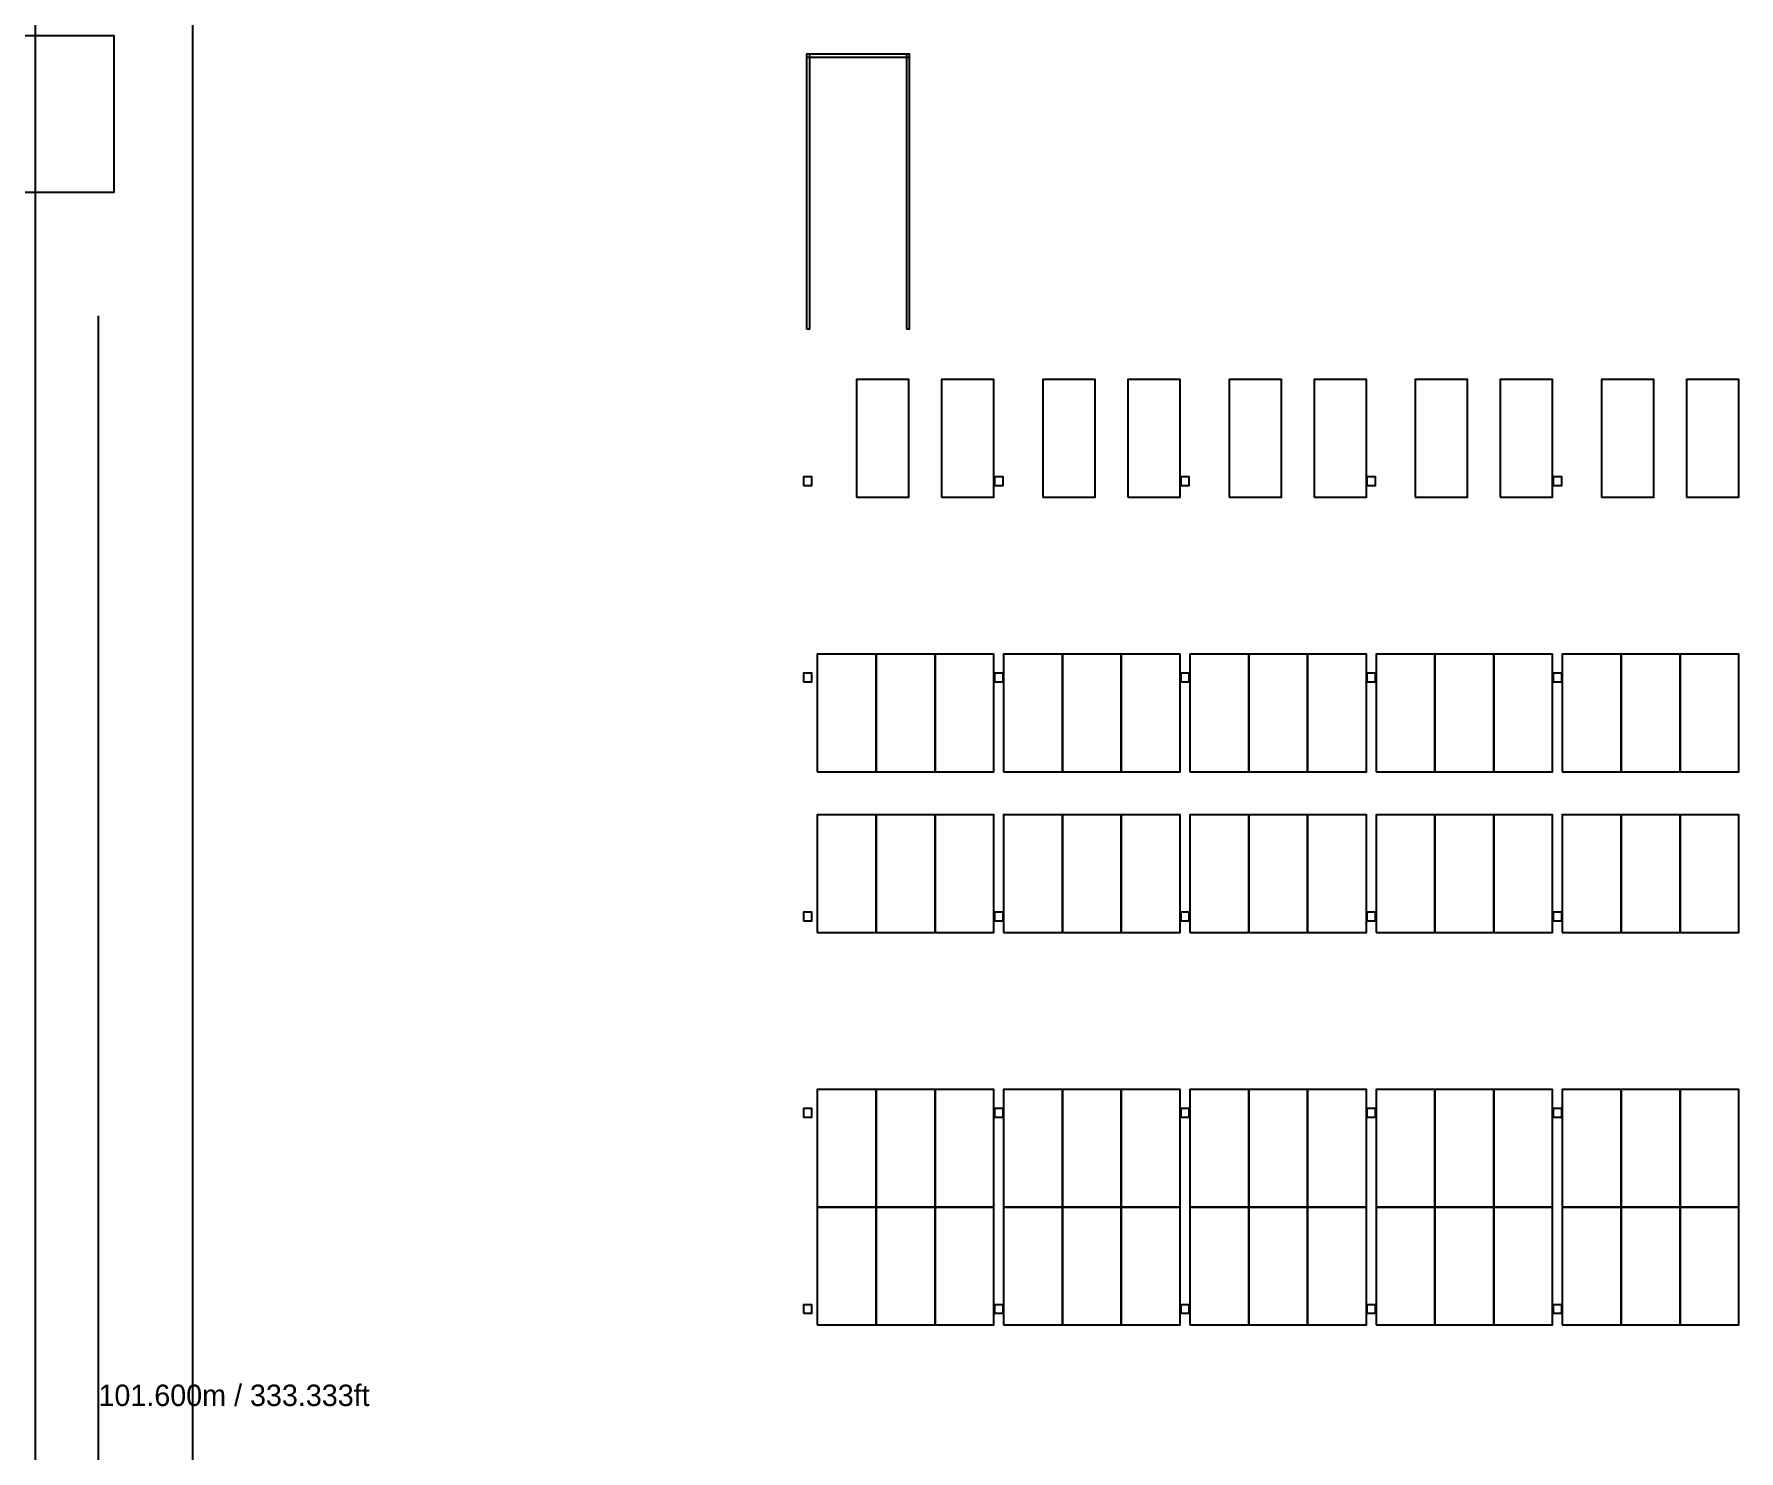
# Model space of a CAD drawing. Header units: metres. Extents: x 0 to 360, y -12 to 510.
# Drawn here: x 207 to 286.4, y 78.7 to 144.7 of the extents above; entities that cross this region are included whole.
import ezdxf

# ---------------------------------------------------------------- set-up
doc = ezdxf.new("R2010")
doc.units = ezdxf.units.M
for name, color, linetype in [('DIMENSIONS', 7, 'CONTINUOUS'), ('IFCCOLUMN', 7, 'CONTINUOUS'), ('IFCWALL', 7, 'CONTINUOUS'), ('PARKING_L1', 7, 'CONTINUOUS'), ('PARKING_L1_ADA', 7, 'CONTINUOUS'), ('PARKING_L2', 7, 'CONTINUOUS'), ('PARKING_L3', 7, 'CONTINUOUS'), ('PARKING_L4', 7, 'CONTINUOUS'), ('PARKING_L5', 7, 'CONTINUOUS'), ('SITE_ROADS', 7, 'CONTINUOUS')]:
    doc.layers.add(name, color=color, linetype=linetype)

msp = doc.modelspace()

# ---------------------------------------------------------------- linework, layer by layer
at = {"layer": 'DIMENSIONS'}
msp.add_lwpolyline([(210, 30), (210, 131.6)], dxfattribs=at)
at = {"layer": 'IFCCOLUMN'}
for points in [[(242.85, 123.696), (243.25, 123.696), (243.25, 124.096), (242.85, 124.096)], [(242.85, 123.696), (243.25, 123.696), (243.25, 124.096), (242.85, 124.096)], [(242.85, 123.696), (243.25, 123.696), (243.25, 124.096), (242.85, 124.096)], [(242.85, 123.696), (243.25, 123.696), (243.25, 124.096), (242.85, 124.096)], [(251.7546, 123.696), (252.1546, 123.696), (252.1546, 124.096), (251.7546, 124.096)], [(251.7546, 123.696), (252.1546, 123.696), (252.1546, 124.096), (251.7546, 124.096)], [(251.7546, 123.696), (252.1546, 123.696), (252.1546, 124.096), (251.7546, 124.096)], [(251.7546, 123.696), (252.1546, 123.696), (252.1546, 124.096), (251.7546, 124.096)], [(260.4342, 123.696), (260.8342, 123.696), (260.8342, 124.096), (260.4342, 124.096)], [(260.4342, 123.696), (260.8342, 123.696), (260.8342, 124.096), (260.4342, 124.096)], [(260.4342, 123.696), (260.8342, 123.696), (260.8342, 124.096), (260.4342, 124.096)], [(260.4342, 123.696), (260.8342, 123.696), (260.8342, 124.096), (260.4342, 124.096)], [(269.1138, 123.696), (269.5138, 123.696), (269.5138, 124.096), (269.1138, 124.096)], [(269.1138, 123.696), (269.5138, 123.696), (269.5138, 124.096), (269.1138, 124.096)], [(269.1138, 123.696), (269.5138, 123.696), (269.5138, 124.096), (269.1138, 124.096)], [(269.1138, 123.696), (269.5138, 123.696), (269.5138, 124.096), (269.1138, 124.096)], [(277.7934, 123.696), (278.1934, 123.696), (278.1934, 124.096), (277.7934, 124.096)], [(277.7934, 123.696), (278.1934, 123.696), (278.1934, 124.096), (277.7934, 124.096)], [(277.7934, 123.696), (278.1934, 123.696), (278.1934, 124.096), (277.7934, 124.096)], [(277.7934, 123.696), (278.1934, 123.696), (278.1934, 124.096), (277.7934, 124.096)], [(242.85, 114.552), (243.25, 114.552), (243.25, 114.952), (242.85, 114.952)], [(242.85, 114.552), (243.25, 114.552), (243.25, 114.952), (242.85, 114.952)], [(242.85, 114.552), (243.25, 114.552), (243.25, 114.952), (242.85, 114.952)], [(242.85, 114.552), (243.25, 114.552), (243.25, 114.952), (242.85, 114.952)], [(251.7546, 114.552), (252.1546, 114.552), (252.1546, 114.952), (251.7546, 114.952)], [(251.7546, 114.552), (252.1546, 114.552), (252.1546, 114.952), (251.7546, 114.952)], [(251.7546, 114.552), (252.1546, 114.552), (252.1546, 114.952), (251.7546, 114.952)], [(251.7546, 114.552), (252.1546, 114.552), (252.1546, 114.952), (251.7546, 114.952)], [(260.4342, 114.552), (260.8342, 114.552), (260.8342, 114.952), (260.4342, 114.952)], [(260.4342, 114.552), (260.8342, 114.552), (260.8342, 114.952), (260.4342, 114.952)], [(260.4342, 114.552), (260.8342, 114.552), (260.8342, 114.952), (260.4342, 114.952)], [(260.4342, 114.552), (260.8342, 114.552), (260.8342, 114.952), (260.4342, 114.952)], [(269.1138, 114.552), (269.5138, 114.552), (269.5138, 114.952), (269.1138, 114.952)], [(269.1138, 114.552), (269.5138, 114.552), (269.5138, 114.952), (269.1138, 114.952)], [(269.1138, 114.552), (269.5138, 114.552), (269.5138, 114.952), (269.1138, 114.952)], [(269.1138, 114.552), (269.5138, 114.552), (269.5138, 114.952), (269.1138, 114.952)], [(277.7934, 114.552), (278.1934, 114.552), (278.1934, 114.952), (277.7934, 114.952)], [(277.7934, 114.552), (278.1934, 114.552), (278.1934, 114.952), (277.7934, 114.952)], [(277.7934, 114.552), (278.1934, 114.552), (278.1934, 114.952), (277.7934, 114.952)], [(277.7934, 114.552), (278.1934, 114.552), (278.1934, 114.952), (277.7934, 114.952)], [(242.85, 103.408), (243.25, 103.408), (243.25, 103.808), (242.85, 103.808)], [(242.85, 103.408), (243.25, 103.408), (243.25, 103.808), (242.85, 103.808)], [(242.85, 103.408), (243.25, 103.408), (243.25, 103.808), (242.85, 103.808)], [(242.85, 103.408), (243.25, 103.408), (243.25, 103.808), (242.85, 103.808)], [(251.7546, 103.408), (252.1546, 103.408), (252.1546, 103.808), (251.7546, 103.808)], [(251.7546, 103.408), (252.1546, 103.408), (252.1546, 103.808), (251.7546, 103.808)], [(251.7546, 103.408), (252.1546, 103.408), (252.1546, 103.808), (251.7546, 103.808)], [(251.7546, 103.408), (252.1546, 103.408), (252.1546, 103.808), (251.7546, 103.808)], [(260.4342, 103.408), (260.8342, 103.408), (260.8342, 103.808), (260.4342, 103.808)], [(260.4342, 103.408), (260.8342, 103.408), (260.8342, 103.808), (260.4342, 103.808)], [(260.4342, 103.408), (260.8342, 103.408), (260.8342, 103.808), (260.4342, 103.808)], [(260.4342, 103.408), (260.8342, 103.408), (260.8342, 103.808), (260.4342, 103.808)], [(269.1138, 103.408), (269.5138, 103.408), (269.5138, 103.808), (269.1138, 103.808)], [(269.1138, 103.408), (269.5138, 103.408), (269.5138, 103.808), (269.1138, 103.808)], [(269.1138, 103.408), (269.5138, 103.408), (269.5138, 103.808), (269.1138, 103.808)], [(269.1138, 103.408), (269.5138, 103.408), (269.5138, 103.808), (269.1138, 103.808)], [(277.7934, 103.408), (278.1934, 103.408), (278.1934, 103.808), (277.7934, 103.808)], [(277.7934, 103.408), (278.1934, 103.408), (278.1934, 103.808), (277.7934, 103.808)], [(277.7934, 103.408), (278.1934, 103.408), (278.1934, 103.808), (277.7934, 103.808)], [(277.7934, 103.408), (278.1934, 103.408), (278.1934, 103.808), (277.7934, 103.808)], [(242.85, 94.264), (243.25, 94.264), (243.25, 94.664), (242.85, 94.664)], [(242.85, 94.264), (243.25, 94.264), (243.25, 94.664), (242.85, 94.664)], [(242.85, 94.264), (243.25, 94.264), (243.25, 94.664), (242.85, 94.664)], [(242.85, 94.264), (243.25, 94.264), (243.25, 94.664), (242.85, 94.664)], [(251.7546, 94.264), (252.1546, 94.264), (252.1546, 94.664), (251.7546, 94.664)], [(251.7546, 94.264), (252.1546, 94.264), (252.1546, 94.664), (251.7546, 94.664)], [(251.7546, 94.264), (252.1546, 94.264), (252.1546, 94.664), (251.7546, 94.664)], [(251.7546, 94.264), (252.1546, 94.264), (252.1546, 94.664), (251.7546, 94.664)], [(260.4342, 94.264), (260.8342, 94.264), (260.8342, 94.664), (260.4342, 94.664)], [(260.4342, 94.264), (260.8342, 94.264), (260.8342, 94.664), (260.4342, 94.664)], [(260.4342, 94.264), (260.8342, 94.264), (260.8342, 94.664), (260.4342, 94.664)], [(260.4342, 94.264), (260.8342, 94.264), (260.8342, 94.664), (260.4342, 94.664)], [(269.1138, 94.264), (269.5138, 94.264), (269.5138, 94.664), (269.1138, 94.664)], [(269.1138, 94.264), (269.5138, 94.264), (269.5138, 94.664), (269.1138, 94.664)], [(269.1138, 94.264), (269.5138, 94.264), (269.5138, 94.664), (269.1138, 94.664)], [(269.1138, 94.264), (269.5138, 94.264), (269.5138, 94.664), (269.1138, 94.664)], [(277.7934, 94.264), (278.1934, 94.264), (278.1934, 94.664), (277.7934, 94.664)], [(277.7934, 94.264), (278.1934, 94.264), (278.1934, 94.664), (277.7934, 94.664)], [(277.7934, 94.264), (278.1934, 94.264), (278.1934, 94.664), (277.7934, 94.664)], [(277.7934, 94.264), (278.1934, 94.264), (278.1934, 94.664), (277.7934, 94.664)], [(242.85, 85.12), (243.25, 85.12), (243.25, 85.52), (242.85, 85.52)], [(242.85, 85.12), (243.25, 85.12), (243.25, 85.52), (242.85, 85.52)], [(242.85, 85.12), (243.25, 85.12), (243.25, 85.52), (242.85, 85.52)], [(242.85, 85.12), (243.25, 85.12), (243.25, 85.52), (242.85, 85.52)], [(251.7546, 85.12), (252.1546, 85.12), (252.1546, 85.52), (251.7546, 85.52)], [(251.7546, 85.12), (252.1546, 85.12), (252.1546, 85.52), (251.7546, 85.52)], [(251.7546, 85.12), (252.1546, 85.12), (252.1546, 85.52), (251.7546, 85.52)], [(251.7546, 85.12), (252.1546, 85.12), (252.1546, 85.52), (251.7546, 85.52)], [(260.4342, 85.12), (260.8342, 85.12), (260.8342, 85.52), (260.4342, 85.52)], [(260.4342, 85.12), (260.8342, 85.12), (260.8342, 85.52), (260.4342, 85.52)], [(260.4342, 85.12), (260.8342, 85.12), (260.8342, 85.52), (260.4342, 85.52)], [(260.4342, 85.12), (260.8342, 85.12), (260.8342, 85.52), (260.4342, 85.52)], [(269.1138, 85.12), (269.5138, 85.12), (269.5138, 85.52), (269.1138, 85.52)], [(269.1138, 85.12), (269.5138, 85.12), (269.5138, 85.52), (269.1138, 85.52)], [(269.1138, 85.12), (269.5138, 85.12), (269.5138, 85.52), (269.1138, 85.52)], [(269.1138, 85.12), (269.5138, 85.12), (269.5138, 85.52), (269.1138, 85.52)], [(277.7934, 85.12), (278.1934, 85.12), (278.1934, 85.52), (277.7934, 85.52)], [(277.7934, 85.12), (278.1934, 85.12), (278.1934, 85.52), (277.7934, 85.52)], [(277.7934, 85.12), (278.1934, 85.12), (278.1934, 85.52), (277.7934, 85.52)], [(277.7934, 85.12), (278.1934, 85.12), (278.1934, 85.52), (277.7934, 85.52)]]:
    msp.add_lwpolyline(points, close=True, dxfattribs=at)
at = {"layer": 'IFCWALL'}
for points in [[(243, 131), (243.15, 131), (243.15, 143.8), (243, 143.8)], [(243, 143.65), (247.8, 143.65), (247.8, 143.8), (243, 143.8)], [(247.65, 131), (247.8, 131), (247.8, 143.8), (247.65, 143.8)]]:
    msp.add_lwpolyline(points, close=True, dxfattribs=at)
at = {"layer": 'PARKING_L1'}
for points in [[(252.1796, 110.352), (254.9228, 110.352), (254.9228, 115.8384), (252.1796, 115.8384)], [(260.8592, 110.352), (263.6024, 110.352), (263.6024, 115.8384), (260.8592, 115.8384)], [(263.6024, 110.352), (266.3456, 110.352), (266.3456, 115.8384), (263.6024, 115.8384)], [(266.3456, 110.352), (269.0888, 110.352), (269.0888, 115.8384), (266.3456, 115.8384)], [(269.5388, 110.352), (272.282, 110.352), (272.282, 115.8384), (269.5388, 115.8384)], [(272.282, 110.352), (275.0252, 110.352), (275.0252, 115.8384), (272.282, 115.8384)], [(275.0252, 110.352), (277.7684, 110.352), (277.7684, 115.8384), (275.0252, 115.8384)], [(278.2184, 110.352), (280.9616, 110.352), (280.9616, 115.8384), (278.2184, 115.8384)], [(280.9616, 110.352), (283.7048, 110.352), (283.7048, 115.8384), (280.9616, 115.8384)], [(283.7048, 110.352), (286.448, 110.352), (286.448, 115.8384), (283.7048, 115.8384)], [(243.5, 102.8656), (246.2432, 102.8656), (246.2432, 108.352), (243.5, 108.352)], [(246.2432, 102.8656), (248.9864, 102.8656), (248.9864, 108.352), (246.2432, 108.352)], [(248.9864, 102.8656), (251.7296, 102.8656), (251.7296, 108.352), (248.9864, 108.352)], [(252.1796, 102.8656), (254.9228, 102.8656), (254.9228, 108.352), (252.1796, 108.352)], [(254.9228, 102.8656), (257.666, 102.8656), (257.666, 108.352), (254.9228, 108.352)], [(257.666, 102.8656), (260.4092, 102.8656), (260.4092, 108.352), (257.666, 108.352)], [(260.8592, 102.8656), (263.6024, 102.8656), (263.6024, 108.352), (260.8592, 108.352)], [(263.6024, 102.8656), (266.3456, 102.8656), (266.3456, 108.352), (263.6024, 108.352)], [(266.3456, 102.8656), (269.0888, 102.8656), (269.0888, 108.352), (266.3456, 108.352)], [(269.5388, 102.8656), (272.282, 102.8656), (272.282, 108.352), (269.5388, 108.352)], [(272.282, 102.8656), (275.0252, 102.8656), (275.0252, 108.352), (272.282, 108.352)], [(275.0252, 102.8656), (277.7684, 102.8656), (277.7684, 108.352), (275.0252, 108.352)], [(278.2184, 102.8656), (280.9616, 102.8656), (280.9616, 108.352), (278.2184, 108.352)], [(280.9616, 102.8656), (283.7048, 102.8656), (283.7048, 108.352), (280.9616, 108.352)], [(283.7048, 102.8656), (286.448, 102.8656), (286.448, 108.352), (283.7048, 108.352)], [(243.5, 90.064), (246.2432, 90.064), (246.2432, 95.5504), (243.5, 95.5504)], [(246.2432, 90.064), (248.9864, 90.064), (248.9864, 95.5504), (246.2432, 95.5504)], [(248.9864, 90.064), (251.7296, 90.064), (251.7296, 95.5504), (248.9864, 95.5504)], [(252.1796, 90.064), (254.9228, 90.064), (254.9228, 95.5504), (252.1796, 95.5504)], [(254.9228, 90.064), (257.666, 90.064), (257.666, 95.5504), (254.9228, 95.5504)], [(257.666, 90.064), (260.4092, 90.064), (260.4092, 95.5504), (257.666, 95.5504)], [(260.8592, 90.064), (263.6024, 90.064), (263.6024, 95.5504), (260.8592, 95.5504)], [(263.6024, 90.064), (266.3456, 90.064), (266.3456, 95.5504), (263.6024, 95.5504)], [(266.3456, 90.064), (269.0888, 90.064), (269.0888, 95.5504), (266.3456, 95.5504)], [(269.5388, 90.064), (272.282, 90.064), (272.282, 95.5504), (269.5388, 95.5504)], [(272.282, 90.064), (275.0252, 90.064), (275.0252, 95.5504), (272.282, 95.5504)], [(275.0252, 90.064), (277.7684, 90.064), (277.7684, 95.5504), (275.0252, 95.5504)], [(278.2184, 90.064), (280.9616, 90.064), (280.9616, 95.5504), (278.2184, 95.5504)], [(280.9616, 90.064), (283.7048, 90.064), (283.7048, 95.5504), (280.9616, 95.5504)], [(283.7048, 90.064), (286.448, 90.064), (286.448, 95.5504), (283.7048, 95.5504)], [(243.5, 84.5776), (246.2432, 84.5776), (246.2432, 90.064), (243.5, 90.064)], [(246.2432, 84.5776), (248.9864, 84.5776), (248.9864, 90.064), (246.2432, 90.064)], [(248.9864, 84.5776), (251.7296, 84.5776), (251.7296, 90.064), (248.9864, 90.064)], [(252.1796, 84.5776), (254.9228, 84.5776), (254.9228, 90.064), (252.1796, 90.064)], [(254.9228, 84.5776), (257.666, 84.5776), (257.666, 90.064), (254.9228, 90.064)], [(257.666, 84.5776), (260.4092, 84.5776), (260.4092, 90.064), (257.666, 90.064)], [(260.8592, 84.5776), (263.6024, 84.5776), (263.6024, 90.064), (260.8592, 90.064)], [(263.6024, 84.5776), (266.3456, 84.5776), (266.3456, 90.064), (263.6024, 90.064)], [(266.3456, 84.5776), (269.0888, 84.5776), (269.0888, 90.064), (266.3456, 90.064)], [(269.5388, 84.5776), (272.282, 84.5776), (272.282, 90.064), (269.5388, 90.064)], [(272.282, 84.5776), (275.0252, 84.5776), (275.0252, 90.064), (272.282, 90.064)], [(275.0252, 84.5776), (277.7684, 84.5776), (277.7684, 90.064), (275.0252, 90.064)], [(278.2184, 84.5776), (280.9616, 84.5776), (280.9616, 90.064), (278.2184, 90.064)], [(280.9616, 84.5776), (283.7048, 84.5776), (283.7048, 90.064), (280.9616, 90.064)], [(283.7048, 84.5776), (286.448, 84.5776), (286.448, 90.064), (283.7048, 90.064)]]:
    msp.add_lwpolyline(points, close=True, dxfattribs=at)
at = {"layer": 'PARKING_L1_ADA'}
for points in [[(245.3288, 123.1536), (247.7672, 123.1536), (247.7672, 128.64), (245.3288, 128.64)], [(249.2912, 123.1536), (251.7296, 123.1536), (251.7296, 128.64), (249.2912, 128.64)], [(254.0084, 123.1536), (256.4468, 123.1536), (256.4468, 128.64), (254.0084, 128.64)], [(257.9708, 123.1536), (260.4092, 123.1536), (260.4092, 128.64), (257.9708, 128.64)], [(262.688, 123.1536), (265.1264, 123.1536), (265.1264, 128.64), (262.688, 128.64)], [(266.6504, 123.1536), (269.0888, 123.1536), (269.0888, 128.64), (266.6504, 128.64)], [(271.3676, 123.1536), (273.806, 123.1536), (273.806, 128.64), (271.3676, 128.64)], [(275.33, 123.1536), (277.7684, 123.1536), (277.7684, 128.64), (275.33, 128.64)], [(280.0472, 123.1536), (282.4856, 123.1536), (282.4856, 128.64), (280.0472, 128.64)], [(284.0096, 123.1536), (286.448, 123.1536), (286.448, 128.64), (284.0096, 128.64)]]:
    msp.add_lwpolyline(points, close=True, dxfattribs=at)
at = {"layer": 'PARKING_L2'}
for points in [[(243.5, 110.352), (246.2432, 110.352), (246.2432, 115.8384), (243.5, 115.8384)], [(246.2432, 110.352), (248.9864, 110.352), (248.9864, 115.8384), (246.2432, 115.8384)], [(248.9864, 110.352), (251.7296, 110.352), (251.7296, 115.8384), (248.9864, 115.8384)], [(252.1796, 110.352), (254.9228, 110.352), (254.9228, 115.8384), (252.1796, 115.8384)], [(254.9228, 110.352), (257.666, 110.352), (257.666, 115.8384), (254.9228, 115.8384)], [(257.666, 110.352), (260.4092, 110.352), (260.4092, 115.8384), (257.666, 115.8384)], [(260.8592, 110.352), (263.6024, 110.352), (263.6024, 115.8384), (260.8592, 115.8384)], [(263.6024, 110.352), (266.3456, 110.352), (266.3456, 115.8384), (263.6024, 115.8384)], [(266.3456, 110.352), (269.0888, 110.352), (269.0888, 115.8384), (266.3456, 115.8384)], [(269.5388, 110.352), (272.282, 110.352), (272.282, 115.8384), (269.5388, 115.8384)], [(272.282, 110.352), (275.0252, 110.352), (275.0252, 115.8384), (272.282, 115.8384)], [(275.0252, 110.352), (277.7684, 110.352), (277.7684, 115.8384), (275.0252, 115.8384)], [(278.2184, 110.352), (280.9616, 110.352), (280.9616, 115.8384), (278.2184, 115.8384)], [(280.9616, 110.352), (283.7048, 110.352), (283.7048, 115.8384), (280.9616, 115.8384)], [(283.7048, 110.352), (286.448, 110.352), (286.448, 115.8384), (283.7048, 115.8384)], [(243.5, 102.8656), (246.2432, 102.8656), (246.2432, 108.352), (243.5, 108.352)], [(246.2432, 102.8656), (248.9864, 102.8656), (248.9864, 108.352), (246.2432, 108.352)], [(248.9864, 102.8656), (251.7296, 102.8656), (251.7296, 108.352), (248.9864, 108.352)], [(252.1796, 102.8656), (254.9228, 102.8656), (254.9228, 108.352), (252.1796, 108.352)], [(254.9228, 102.8656), (257.666, 102.8656), (257.666, 108.352), (254.9228, 108.352)], [(257.666, 102.8656), (260.4092, 102.8656), (260.4092, 108.352), (257.666, 108.352)], [(260.8592, 102.8656), (263.6024, 102.8656), (263.6024, 108.352), (260.8592, 108.352)], [(263.6024, 102.8656), (266.3456, 102.8656), (266.3456, 108.352), (263.6024, 108.352)], [(266.3456, 102.8656), (269.0888, 102.8656), (269.0888, 108.352), (266.3456, 108.352)], [(269.5388, 102.8656), (272.282, 102.8656), (272.282, 108.352), (269.5388, 108.352)], [(272.282, 102.8656), (275.0252, 102.8656), (275.0252, 108.352), (272.282, 108.352)], [(275.0252, 102.8656), (277.7684, 102.8656), (277.7684, 108.352), (275.0252, 108.352)], [(278.2184, 102.8656), (280.9616, 102.8656), (280.9616, 108.352), (278.2184, 108.352)], [(280.9616, 102.8656), (283.7048, 102.8656), (283.7048, 108.352), (280.9616, 108.352)], [(283.7048, 102.8656), (286.448, 102.8656), (286.448, 108.352), (283.7048, 108.352)], [(243.5, 90.064), (246.2432, 90.064), (246.2432, 95.5504), (243.5, 95.5504)], [(246.2432, 90.064), (248.9864, 90.064), (248.9864, 95.5504), (246.2432, 95.5504)], [(248.9864, 90.064), (251.7296, 90.064), (251.7296, 95.5504), (248.9864, 95.5504)], [(252.1796, 90.064), (254.9228, 90.064), (254.9228, 95.5504), (252.1796, 95.5504)], [(254.9228, 90.064), (257.666, 90.064), (257.666, 95.5504), (254.9228, 95.5504)], [(257.666, 90.064), (260.4092, 90.064), (260.4092, 95.5504), (257.666, 95.5504)], [(260.8592, 90.064), (263.6024, 90.064), (263.6024, 95.5504), (260.8592, 95.5504)], [(263.6024, 90.064), (266.3456, 90.064), (266.3456, 95.5504), (263.6024, 95.5504)], [(266.3456, 90.064), (269.0888, 90.064), (269.0888, 95.5504), (266.3456, 95.5504)], [(269.5388, 90.064), (272.282, 90.064), (272.282, 95.5504), (269.5388, 95.5504)], [(272.282, 90.064), (275.0252, 90.064), (275.0252, 95.5504), (272.282, 95.5504)], [(275.0252, 90.064), (277.7684, 90.064), (277.7684, 95.5504), (275.0252, 95.5504)], [(278.2184, 90.064), (280.9616, 90.064), (280.9616, 95.5504), (278.2184, 95.5504)], [(280.9616, 90.064), (283.7048, 90.064), (283.7048, 95.5504), (280.9616, 95.5504)], [(283.7048, 90.064), (286.448, 90.064), (286.448, 95.5504), (283.7048, 95.5504)], [(243.5, 84.5776), (246.2432, 84.5776), (246.2432, 90.064), (243.5, 90.064)], [(246.2432, 84.5776), (248.9864, 84.5776), (248.9864, 90.064), (246.2432, 90.064)], [(248.9864, 84.5776), (251.7296, 84.5776), (251.7296, 90.064), (248.9864, 90.064)], [(252.1796, 84.5776), (254.9228, 84.5776), (254.9228, 90.064), (252.1796, 90.064)], [(254.9228, 84.5776), (257.666, 84.5776), (257.666, 90.064), (254.9228, 90.064)], [(257.666, 84.5776), (260.4092, 84.5776), (260.4092, 90.064), (257.666, 90.064)], [(260.8592, 84.5776), (263.6024, 84.5776), (263.6024, 90.064), (260.8592, 90.064)], [(263.6024, 84.5776), (266.3456, 84.5776), (266.3456, 90.064), (263.6024, 90.064)], [(266.3456, 84.5776), (269.0888, 84.5776), (269.0888, 90.064), (266.3456, 90.064)], [(269.5388, 84.5776), (272.282, 84.5776), (272.282, 90.064), (269.5388, 90.064)], [(272.282, 84.5776), (275.0252, 84.5776), (275.0252, 90.064), (272.282, 90.064)], [(275.0252, 84.5776), (277.7684, 84.5776), (277.7684, 90.064), (275.0252, 90.064)], [(278.2184, 84.5776), (280.9616, 84.5776), (280.9616, 90.064), (278.2184, 90.064)], [(280.9616, 84.5776), (283.7048, 84.5776), (283.7048, 90.064), (280.9616, 90.064)], [(283.7048, 84.5776), (286.448, 84.5776), (286.448, 90.064), (283.7048, 90.064)]]:
    msp.add_lwpolyline(points, close=True, dxfattribs=at)
at = {"layer": 'PARKING_L3'}
for points in [[(243.5, 110.352), (246.2432, 110.352), (246.2432, 115.8384), (243.5, 115.8384)], [(246.2432, 110.352), (248.9864, 110.352), (248.9864, 115.8384), (246.2432, 115.8384)], [(248.9864, 110.352), (251.7296, 110.352), (251.7296, 115.8384), (248.9864, 115.8384)], [(252.1796, 110.352), (254.9228, 110.352), (254.9228, 115.8384), (252.1796, 115.8384)], [(254.9228, 110.352), (257.666, 110.352), (257.666, 115.8384), (254.9228, 115.8384)], [(257.666, 110.352), (260.4092, 110.352), (260.4092, 115.8384), (257.666, 115.8384)], [(260.8592, 110.352), (263.6024, 110.352), (263.6024, 115.8384), (260.8592, 115.8384)], [(263.6024, 110.352), (266.3456, 110.352), (266.3456, 115.8384), (263.6024, 115.8384)], [(266.3456, 110.352), (269.0888, 110.352), (269.0888, 115.8384), (266.3456, 115.8384)], [(269.5388, 110.352), (272.282, 110.352), (272.282, 115.8384), (269.5388, 115.8384)], [(272.282, 110.352), (275.0252, 110.352), (275.0252, 115.8384), (272.282, 115.8384)], [(275.0252, 110.352), (277.7684, 110.352), (277.7684, 115.8384), (275.0252, 115.8384)], [(278.2184, 110.352), (280.9616, 110.352), (280.9616, 115.8384), (278.2184, 115.8384)], [(280.9616, 110.352), (283.7048, 110.352), (283.7048, 115.8384), (280.9616, 115.8384)], [(283.7048, 110.352), (286.448, 110.352), (286.448, 115.8384), (283.7048, 115.8384)], [(243.5, 102.8656), (246.2432, 102.8656), (246.2432, 108.352), (243.5, 108.352)], [(246.2432, 102.8656), (248.9864, 102.8656), (248.9864, 108.352), (246.2432, 108.352)], [(248.9864, 102.8656), (251.7296, 102.8656), (251.7296, 108.352), (248.9864, 108.352)], [(252.1796, 102.8656), (254.9228, 102.8656), (254.9228, 108.352), (252.1796, 108.352)], [(254.9228, 102.8656), (257.666, 102.8656), (257.666, 108.352), (254.9228, 108.352)], [(257.666, 102.8656), (260.4092, 102.8656), (260.4092, 108.352), (257.666, 108.352)], [(260.8592, 102.8656), (263.6024, 102.8656), (263.6024, 108.352), (260.8592, 108.352)], [(263.6024, 102.8656), (266.3456, 102.8656), (266.3456, 108.352), (263.6024, 108.352)], [(266.3456, 102.8656), (269.0888, 102.8656), (269.0888, 108.352), (266.3456, 108.352)], [(269.5388, 102.8656), (272.282, 102.8656), (272.282, 108.352), (269.5388, 108.352)], [(272.282, 102.8656), (275.0252, 102.8656), (275.0252, 108.352), (272.282, 108.352)], [(275.0252, 102.8656), (277.7684, 102.8656), (277.7684, 108.352), (275.0252, 108.352)], [(278.2184, 102.8656), (280.9616, 102.8656), (280.9616, 108.352), (278.2184, 108.352)], [(280.9616, 102.8656), (283.7048, 102.8656), (283.7048, 108.352), (280.9616, 108.352)], [(283.7048, 102.8656), (286.448, 102.8656), (286.448, 108.352), (283.7048, 108.352)], [(243.5, 90.064), (246.2432, 90.064), (246.2432, 95.5504), (243.5, 95.5504)], [(246.2432, 90.064), (248.9864, 90.064), (248.9864, 95.5504), (246.2432, 95.5504)], [(248.9864, 90.064), (251.7296, 90.064), (251.7296, 95.5504), (248.9864, 95.5504)], [(252.1796, 90.064), (254.9228, 90.064), (254.9228, 95.5504), (252.1796, 95.5504)], [(254.9228, 90.064), (257.666, 90.064), (257.666, 95.5504), (254.9228, 95.5504)], [(257.666, 90.064), (260.4092, 90.064), (260.4092, 95.5504), (257.666, 95.5504)], [(260.8592, 90.064), (263.6024, 90.064), (263.6024, 95.5504), (260.8592, 95.5504)], [(263.6024, 90.064), (266.3456, 90.064), (266.3456, 95.5504), (263.6024, 95.5504)], [(266.3456, 90.064), (269.0888, 90.064), (269.0888, 95.5504), (266.3456, 95.5504)], [(269.5388, 90.064), (272.282, 90.064), (272.282, 95.5504), (269.5388, 95.5504)], [(272.282, 90.064), (275.0252, 90.064), (275.0252, 95.5504), (272.282, 95.5504)], [(275.0252, 90.064), (277.7684, 90.064), (277.7684, 95.5504), (275.0252, 95.5504)], [(278.2184, 90.064), (280.9616, 90.064), (280.9616, 95.5504), (278.2184, 95.5504)], [(280.9616, 90.064), (283.7048, 90.064), (283.7048, 95.5504), (280.9616, 95.5504)], [(283.7048, 90.064), (286.448, 90.064), (286.448, 95.5504), (283.7048, 95.5504)], [(243.5, 84.5776), (246.2432, 84.5776), (246.2432, 90.064), (243.5, 90.064)], [(246.2432, 84.5776), (248.9864, 84.5776), (248.9864, 90.064), (246.2432, 90.064)], [(248.9864, 84.5776), (251.7296, 84.5776), (251.7296, 90.064), (248.9864, 90.064)], [(252.1796, 84.5776), (254.9228, 84.5776), (254.9228, 90.064), (252.1796, 90.064)], [(254.9228, 84.5776), (257.666, 84.5776), (257.666, 90.064), (254.9228, 90.064)], [(257.666, 84.5776), (260.4092, 84.5776), (260.4092, 90.064), (257.666, 90.064)], [(260.8592, 84.5776), (263.6024, 84.5776), (263.6024, 90.064), (260.8592, 90.064)], [(263.6024, 84.5776), (266.3456, 84.5776), (266.3456, 90.064), (263.6024, 90.064)], [(266.3456, 84.5776), (269.0888, 84.5776), (269.0888, 90.064), (266.3456, 90.064)], [(269.5388, 84.5776), (272.282, 84.5776), (272.282, 90.064), (269.5388, 90.064)], [(272.282, 84.5776), (275.0252, 84.5776), (275.0252, 90.064), (272.282, 90.064)], [(275.0252, 84.5776), (277.7684, 84.5776), (277.7684, 90.064), (275.0252, 90.064)], [(278.2184, 84.5776), (280.9616, 84.5776), (280.9616, 90.064), (278.2184, 90.064)], [(280.9616, 84.5776), (283.7048, 84.5776), (283.7048, 90.064), (280.9616, 90.064)], [(283.7048, 84.5776), (286.448, 84.5776), (286.448, 90.064), (283.7048, 90.064)]]:
    msp.add_lwpolyline(points, close=True, dxfattribs=at)
at = {"layer": 'PARKING_L4'}
for points in [[(243.5, 110.352), (246.2432, 110.352), (246.2432, 115.8384), (243.5, 115.8384)], [(246.2432, 110.352), (248.9864, 110.352), (248.9864, 115.8384), (246.2432, 115.8384)], [(248.9864, 110.352), (251.7296, 110.352), (251.7296, 115.8384), (248.9864, 115.8384)], [(252.1796, 110.352), (254.9228, 110.352), (254.9228, 115.8384), (252.1796, 115.8384)], [(254.9228, 110.352), (257.666, 110.352), (257.666, 115.8384), (254.9228, 115.8384)], [(257.666, 110.352), (260.4092, 110.352), (260.4092, 115.8384), (257.666, 115.8384)], [(260.8592, 110.352), (263.6024, 110.352), (263.6024, 115.8384), (260.8592, 115.8384)], [(263.6024, 110.352), (266.3456, 110.352), (266.3456, 115.8384), (263.6024, 115.8384)], [(266.3456, 110.352), (269.0888, 110.352), (269.0888, 115.8384), (266.3456, 115.8384)], [(269.5388, 110.352), (272.282, 110.352), (272.282, 115.8384), (269.5388, 115.8384)], [(272.282, 110.352), (275.0252, 110.352), (275.0252, 115.8384), (272.282, 115.8384)], [(275.0252, 110.352), (277.7684, 110.352), (277.7684, 115.8384), (275.0252, 115.8384)], [(278.2184, 110.352), (280.9616, 110.352), (280.9616, 115.8384), (278.2184, 115.8384)], [(280.9616, 110.352), (283.7048, 110.352), (283.7048, 115.8384), (280.9616, 115.8384)], [(283.7048, 110.352), (286.448, 110.352), (286.448, 115.8384), (283.7048, 115.8384)], [(243.5, 102.8656), (246.2432, 102.8656), (246.2432, 108.352), (243.5, 108.352)], [(246.2432, 102.8656), (248.9864, 102.8656), (248.9864, 108.352), (246.2432, 108.352)], [(248.9864, 102.8656), (251.7296, 102.8656), (251.7296, 108.352), (248.9864, 108.352)], [(252.1796, 102.8656), (254.9228, 102.8656), (254.9228, 108.352), (252.1796, 108.352)], [(254.9228, 102.8656), (257.666, 102.8656), (257.666, 108.352), (254.9228, 108.352)], [(257.666, 102.8656), (260.4092, 102.8656), (260.4092, 108.352), (257.666, 108.352)], [(260.8592, 102.8656), (263.6024, 102.8656), (263.6024, 108.352), (260.8592, 108.352)], [(263.6024, 102.8656), (266.3456, 102.8656), (266.3456, 108.352), (263.6024, 108.352)], [(266.3456, 102.8656), (269.0888, 102.8656), (269.0888, 108.352), (266.3456, 108.352)], [(269.5388, 102.8656), (272.282, 102.8656), (272.282, 108.352), (269.5388, 108.352)], [(272.282, 102.8656), (275.0252, 102.8656), (275.0252, 108.352), (272.282, 108.352)], [(275.0252, 102.8656), (277.7684, 102.8656), (277.7684, 108.352), (275.0252, 108.352)], [(278.2184, 102.8656), (280.9616, 102.8656), (280.9616, 108.352), (278.2184, 108.352)], [(280.9616, 102.8656), (283.7048, 102.8656), (283.7048, 108.352), (280.9616, 108.352)], [(283.7048, 102.8656), (286.448, 102.8656), (286.448, 108.352), (283.7048, 108.352)], [(243.5, 90.064), (246.2432, 90.064), (246.2432, 95.5504), (243.5, 95.5504)], [(246.2432, 90.064), (248.9864, 90.064), (248.9864, 95.5504), (246.2432, 95.5504)], [(248.9864, 90.064), (251.7296, 90.064), (251.7296, 95.5504), (248.9864, 95.5504)], [(252.1796, 90.064), (254.9228, 90.064), (254.9228, 95.5504), (252.1796, 95.5504)], [(254.9228, 90.064), (257.666, 90.064), (257.666, 95.5504), (254.9228, 95.5504)], [(257.666, 90.064), (260.4092, 90.064), (260.4092, 95.5504), (257.666, 95.5504)], [(260.8592, 90.064), (263.6024, 90.064), (263.6024, 95.5504), (260.8592, 95.5504)], [(263.6024, 90.064), (266.3456, 90.064), (266.3456, 95.5504), (263.6024, 95.5504)], [(266.3456, 90.064), (269.0888, 90.064), (269.0888, 95.5504), (266.3456, 95.5504)], [(269.5388, 90.064), (272.282, 90.064), (272.282, 95.5504), (269.5388, 95.5504)], [(272.282, 90.064), (275.0252, 90.064), (275.0252, 95.5504), (272.282, 95.5504)], [(275.0252, 90.064), (277.7684, 90.064), (277.7684, 95.5504), (275.0252, 95.5504)], [(278.2184, 90.064), (280.9616, 90.064), (280.9616, 95.5504), (278.2184, 95.5504)], [(280.9616, 90.064), (283.7048, 90.064), (283.7048, 95.5504), (280.9616, 95.5504)], [(283.7048, 90.064), (286.448, 90.064), (286.448, 95.5504), (283.7048, 95.5504)], [(243.5, 84.5776), (246.2432, 84.5776), (246.2432, 90.064), (243.5, 90.064)], [(246.2432, 84.5776), (248.9864, 84.5776), (248.9864, 90.064), (246.2432, 90.064)], [(248.9864, 84.5776), (251.7296, 84.5776), (251.7296, 90.064), (248.9864, 90.064)], [(252.1796, 84.5776), (254.9228, 84.5776), (254.9228, 90.064), (252.1796, 90.064)], [(254.9228, 84.5776), (257.666, 84.5776), (257.666, 90.064), (254.9228, 90.064)], [(257.666, 84.5776), (260.4092, 84.5776), (260.4092, 90.064), (257.666, 90.064)], [(260.8592, 84.5776), (263.6024, 84.5776), (263.6024, 90.064), (260.8592, 90.064)], [(263.6024, 84.5776), (266.3456, 84.5776), (266.3456, 90.064), (263.6024, 90.064)], [(266.3456, 84.5776), (269.0888, 84.5776), (269.0888, 90.064), (266.3456, 90.064)], [(269.5388, 84.5776), (272.282, 84.5776), (272.282, 90.064), (269.5388, 90.064)], [(272.282, 84.5776), (275.0252, 84.5776), (275.0252, 90.064), (272.282, 90.064)], [(275.0252, 84.5776), (277.7684, 84.5776), (277.7684, 90.064), (275.0252, 90.064)], [(278.2184, 84.5776), (280.9616, 84.5776), (280.9616, 90.064), (278.2184, 90.064)], [(280.9616, 84.5776), (283.7048, 84.5776), (283.7048, 90.064), (280.9616, 90.064)], [(283.7048, 84.5776), (286.448, 84.5776), (286.448, 90.064), (283.7048, 90.064)]]:
    msp.add_lwpolyline(points, close=True, dxfattribs=at)
at = {"layer": 'PARKING_L5'}
for points in [[(243.5, 110.352), (246.2432, 110.352), (246.2432, 115.8384), (243.5, 115.8384)], [(246.2432, 110.352), (248.9864, 110.352), (248.9864, 115.8384), (246.2432, 115.8384)], [(248.9864, 110.352), (251.7296, 110.352), (251.7296, 115.8384), (248.9864, 115.8384)], [(252.1796, 110.352), (254.9228, 110.352), (254.9228, 115.8384), (252.1796, 115.8384)], [(254.9228, 110.352), (257.666, 110.352), (257.666, 115.8384), (254.9228, 115.8384)], [(257.666, 110.352), (260.4092, 110.352), (260.4092, 115.8384), (257.666, 115.8384)], [(260.8592, 110.352), (263.6024, 110.352), (263.6024, 115.8384), (260.8592, 115.8384)], [(263.6024, 110.352), (266.3456, 110.352), (266.3456, 115.8384), (263.6024, 115.8384)], [(266.3456, 110.352), (269.0888, 110.352), (269.0888, 115.8384), (266.3456, 115.8384)], [(269.5388, 110.352), (272.282, 110.352), (272.282, 115.8384), (269.5388, 115.8384)], [(272.282, 110.352), (275.0252, 110.352), (275.0252, 115.8384), (272.282, 115.8384)], [(275.0252, 110.352), (277.7684, 110.352), (277.7684, 115.8384), (275.0252, 115.8384)], [(278.2184, 110.352), (280.9616, 110.352), (280.9616, 115.8384), (278.2184, 115.8384)], [(280.9616, 110.352), (283.7048, 110.352), (283.7048, 115.8384), (280.9616, 115.8384)], [(283.7048, 110.352), (286.448, 110.352), (286.448, 115.8384), (283.7048, 115.8384)], [(243.5, 102.8656), (246.2432, 102.8656), (246.2432, 108.352), (243.5, 108.352)], [(246.2432, 102.8656), (248.9864, 102.8656), (248.9864, 108.352), (246.2432, 108.352)], [(248.9864, 102.8656), (251.7296, 102.8656), (251.7296, 108.352), (248.9864, 108.352)], [(252.1796, 102.8656), (254.9228, 102.8656), (254.9228, 108.352), (252.1796, 108.352)], [(254.9228, 102.8656), (257.666, 102.8656), (257.666, 108.352), (254.9228, 108.352)], [(257.666, 102.8656), (260.4092, 102.8656), (260.4092, 108.352), (257.666, 108.352)], [(260.8592, 102.8656), (263.6024, 102.8656), (263.6024, 108.352), (260.8592, 108.352)], [(263.6024, 102.8656), (266.3456, 102.8656), (266.3456, 108.352), (263.6024, 108.352)], [(266.3456, 102.8656), (269.0888, 102.8656), (269.0888, 108.352), (266.3456, 108.352)], [(269.5388, 102.8656), (272.282, 102.8656), (272.282, 108.352), (269.5388, 108.352)], [(272.282, 102.8656), (275.0252, 102.8656), (275.0252, 108.352), (272.282, 108.352)], [(275.0252, 102.8656), (277.7684, 102.8656), (277.7684, 108.352), (275.0252, 108.352)], [(278.2184, 102.8656), (280.9616, 102.8656), (280.9616, 108.352), (278.2184, 108.352)], [(280.9616, 102.8656), (283.7048, 102.8656), (283.7048, 108.352), (280.9616, 108.352)], [(283.7048, 102.8656), (286.448, 102.8656), (286.448, 108.352), (283.7048, 108.352)], [(243.5, 90.064), (246.2432, 90.064), (246.2432, 95.5504), (243.5, 95.5504)], [(246.2432, 90.064), (248.9864, 90.064), (248.9864, 95.5504), (246.2432, 95.5504)], [(248.9864, 90.064), (251.7296, 90.064), (251.7296, 95.5504), (248.9864, 95.5504)], [(252.1796, 90.064), (254.9228, 90.064), (254.9228, 95.5504), (252.1796, 95.5504)], [(254.9228, 90.064), (257.666, 90.064), (257.666, 95.5504), (254.9228, 95.5504)], [(257.666, 90.064), (260.4092, 90.064), (260.4092, 95.5504), (257.666, 95.5504)], [(260.8592, 90.064), (263.6024, 90.064), (263.6024, 95.5504), (260.8592, 95.5504)], [(263.6024, 90.064), (266.3456, 90.064), (266.3456, 95.5504), (263.6024, 95.5504)], [(266.3456, 90.064), (269.0888, 90.064), (269.0888, 95.5504), (266.3456, 95.5504)], [(269.5388, 90.064), (272.282, 90.064), (272.282, 95.5504), (269.5388, 95.5504)], [(272.282, 90.064), (275.0252, 90.064), (275.0252, 95.5504), (272.282, 95.5504)], [(275.0252, 90.064), (277.7684, 90.064), (277.7684, 95.5504), (275.0252, 95.5504)], [(278.2184, 90.064), (280.9616, 90.064), (280.9616, 95.5504), (278.2184, 95.5504)], [(280.9616, 90.064), (283.7048, 90.064), (283.7048, 95.5504), (280.9616, 95.5504)], [(283.7048, 90.064), (286.448, 90.064), (286.448, 95.5504), (283.7048, 95.5504)], [(243.5, 84.5776), (246.2432, 84.5776), (246.2432, 90.064), (243.5, 90.064)], [(246.2432, 84.5776), (248.9864, 84.5776), (248.9864, 90.064), (246.2432, 90.064)], [(248.9864, 84.5776), (251.7296, 84.5776), (251.7296, 90.064), (248.9864, 90.064)], [(252.1796, 84.5776), (254.9228, 84.5776), (254.9228, 90.064), (252.1796, 90.064)], [(254.9228, 84.5776), (257.666, 84.5776), (257.666, 90.064), (254.9228, 90.064)], [(257.666, 84.5776), (260.4092, 84.5776), (260.4092, 90.064), (257.666, 90.064)], [(260.8592, 84.5776), (263.6024, 84.5776), (263.6024, 90.064), (260.8592, 90.064)], [(263.6024, 84.5776), (266.3456, 84.5776), (266.3456, 90.064), (263.6024, 90.064)], [(266.3456, 84.5776), (269.0888, 84.5776), (269.0888, 90.064), (266.3456, 90.064)], [(269.5388, 84.5776), (272.282, 84.5776), (272.282, 90.064), (269.5388, 90.064)], [(272.282, 84.5776), (275.0252, 84.5776), (275.0252, 90.064), (272.282, 90.064)], [(275.0252, 84.5776), (277.7684, 84.5776), (277.7684, 90.064), (275.0252, 90.064)], [(278.2184, 84.5776), (280.9616, 84.5776), (280.9616, 90.064), (278.2184, 90.064)], [(280.9616, 84.5776), (283.7048, 84.5776), (283.7048, 90.064), (280.9616, 90.064)], [(283.7048, 84.5776), (286.448, 84.5776), (286.448, 90.064), (283.7048, 90.064)]]:
    msp.add_lwpolyline(points, close=True, dxfattribs=at)
at = {"layer": 'SITE_ROADS'}
for points in [[(207.0624, 14), (207.0624, 148.95), (214.3776, 148.95), (214.3776, 14)], [(4.5, 144.6576), (210.72, 144.6576), (210.72, 137.3424), (4.5, 137.3424)]]:
    msp.add_lwpolyline(points, close=True, dxfattribs=at)

# ---------------------------------------------------------------- texts
at = {"layer": 'DIMENSIONS'}
msp.add_text('101.600m / 333.333ft', height=1, dxfattribs=at).set_placement((210, 80.8))

doc.saveas('drawing.dxf')
